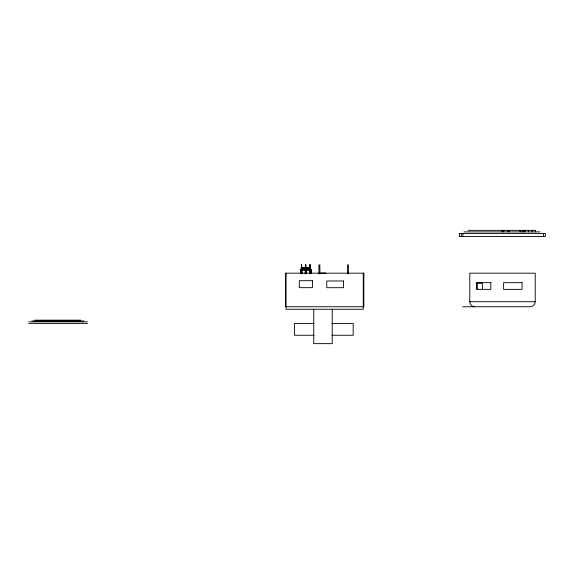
<?xml version="1.0" encoding="UTF-8"?>
<svg xmlns="http://www.w3.org/2000/svg" width="574" height="574" viewBox="0 0 574 574"><rect width="100%" height="100%" fill="white"/><g stroke="black" fill="none" stroke-linecap="round" stroke-linejoin="round"><path stroke-width="0.86" d="M300.403 273.167L300.403 269.866L301.386 269.859L300.396 269.873L300.439 273.167M474.82 306.738C472.129 306.81 469.719 304.392 469.79 301.702L469.79 273.181L535.219 273.181L535.219 301.702C535.284 304.392 532.873 306.81 530.182 306.738L462.744 306.738M318.886 273.906L318.986 264.786M347.406 273.906L347.507 264.786M305.246 273.776L305.684 264.65L306.236 273.776M305.26 273.776L305.806 264.65L306.243 273.776M302.591 270.361L302.685 267.857L302.706 270.361L303.804 267.857L304.959 267.857L305.052 270.361M306.868 270.361L307.033 267.922L308.08 267.857L309.228 267.857L309.329 270.361M308.08 267.857L306.982 270.361L306.961 267.857L309.228 267.857M301.953 270.031L300.403 269.866L303.782 269.859M304.959 267.857L302.756 267.922M468.047 230.353L535.621 230.353L535.621 231.91M463.936 231.91L540.148 231.91M459.329 233.46L545.3 233.46L545.3 236.567L459.329 236.567M302.685 267.857L303.804 267.857M304.679 269.873L311.517 269.873L311.517 273.174L311.517 269.873L300.403 269.866M476.047 283.247L482.368 283.247L482.368 289.432M469.79 301.702L535.219 301.702M34.67 320.163L80.869 320.163M31.85 320.995L83.969 320.995M28.707 321.835L87.485 321.835M28.707 323.514L87.485 323.514M314.043 323.514L294.469 323.514L294.469 335.259L314.043 335.259M331.837 323.514L353.189 323.514L353.189 335.259L331.837 335.259M309.164 267.922L309.25 270.361M304.894 267.922L304.973 270.361M348.361 264.786L348.461 273.906M319.833 264.786L319.94 273.906M543.47 233.46L543.47 236.567M532.234 230.353L532.234 231.91M528.496 230.353L528.496 231.91M524.866 230.353L524.866 231.91M523.804 230.353L523.804 231.91M522.297 230.353L522.297 231.91M520.152 230.353L520.152 231.91M509.31 230.353L509.31 231.91M508.004 230.353L508.012 231.91M503.735 230.353L503.735 231.91M501.999 230.353L501.999 231.91M477.338 283.247L477.338 289.361M462.945 233.46L462.945 236.567M461.309 233.46L461.309 236.567M459.351 233.46L459.351 236.567M363.256 273.181L363.256 309.257L286.082 309.257L286.082 273.181M332.231 309.372L332.231 343.647L313.741 343.647L313.741 309.372M301.429 264.65L300.991 273.776L301.544 264.65L301.981 273.776L301.429 264.65M309.946 264.65L309.508 273.776L310.068 264.65L310.505 273.776L309.946 264.65M325.3 273.231L320.715 273.253L325.702 273.26L325.3 273.231M363.859 273.181L285.472 273.181L285.472 306.738L363.859 306.738L363.859 273.181M312.407 280.7L299.291 280.7L299.291 287.66L312.407 287.66L312.407 280.7M343.525 280.987L326.75 280.987L326.75 287.696L343.525 287.696L343.525 280.987M490.842 282.659L476.485 282.659L476.485 289.368L490.842 289.368L490.842 282.659M522.067 282.659L503.613 282.659L503.613 289.368L522.067 289.368L522.067 282.659"/></g></svg>
